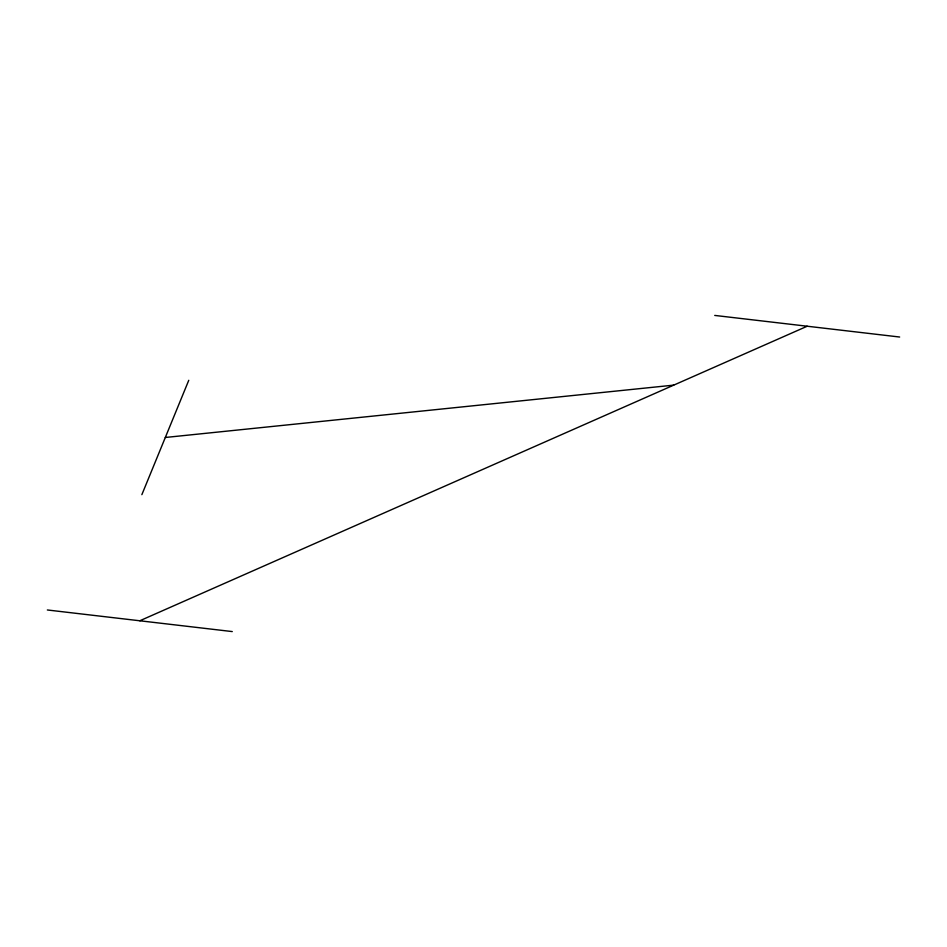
<?xml version="1.0" encoding="UTF-8"?>
<svg xmlns="http://www.w3.org/2000/svg" width="947" height="947" viewBox="0 0 947 947"><rect width="100%" height="100%" fill="white"/><g stroke="black" fill="none" stroke-linecap="round" stroke-linejoin="round"><path stroke-width="1.42" d="M141.861 494.665L188.761 380.303M139.801 620.77L807.199 326.23M165.311 437.478L673.719 385.133M714.736 315.422L899.65 337.025M47.35 609.975L232.264 631.578"/></g></svg>
